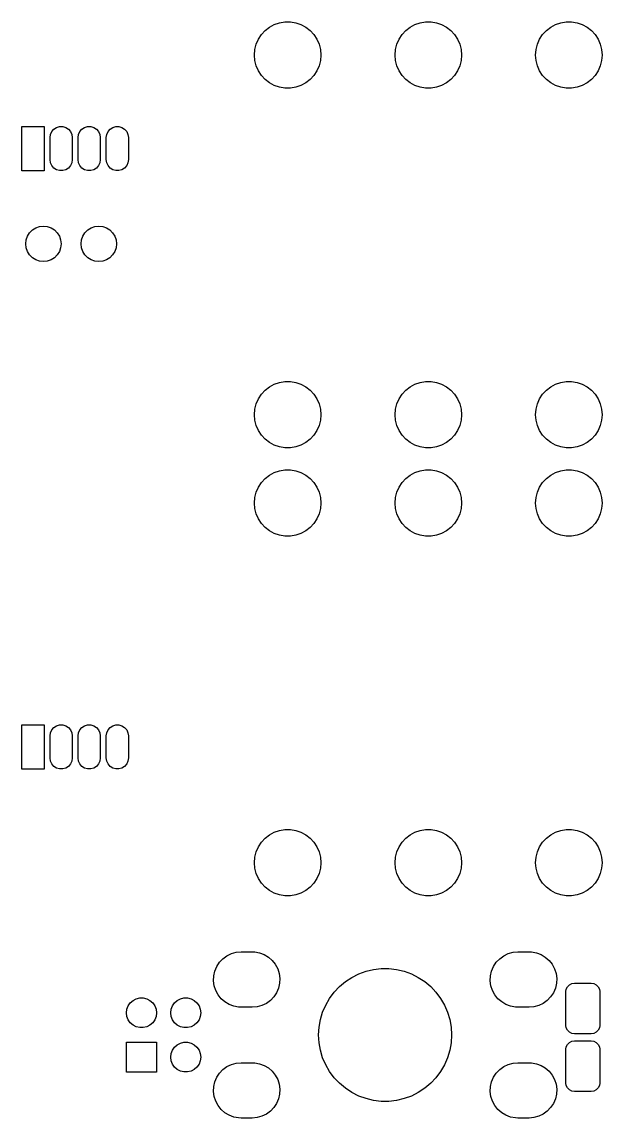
# Model space of a CAD drawing. Extents: x 0.8 to 7.47, y -4.84 to -0.82.
# Drawn here: x 6.441 to 7.472, y -4.833 to -2.885 of the extents above; entities that cross this region are included whole.
import ezdxf

# ---------------------------------------------------------------- set-up
doc = ezdxf.new("R2010")
doc.units = 0
doc.header["$MEASUREMENT"] = 0
doc.layers.add('BLACK', color=7, linetype='CONTINUOUS')

msp = doc.modelspace()

# ---------------------------------------------------------------- linework, layer by layer
at = {"layer": 'BLACK', "linetype": 'CONTINUOUS'}
for p, q in [((6.86678, -2.90782), (6.87339, -2.90065)), ((6.87339, -2.90065), (6.88109, -2.89466)), ((6.88109, -2.89466), (6.88966, -2.89001)), ((6.88966, -2.89001), (6.89889, -2.88685)), ((6.89889, -2.88685), (6.90851, -2.88524)), ((6.90851, -2.88524), (6.91826, -2.88524)), ((6.91826, -2.88524), (6.92788, -2.88685)), ((6.92788, -2.88685), (6.93711, -2.89001)), ((6.93711, -2.89001), (6.94569, -2.89466)), ((6.94569, -2.89466), (6.95338, -2.90065)), ((6.95338, -2.90065), (6.95999, -2.90782)), ((7.11678, -2.90782), (7.12339, -2.90065)), ((7.12339, -2.90065), (7.13109, -2.89466)), ((7.13109, -2.89466), (7.13966, -2.89001)), ((7.13966, -2.89001), (7.14889, -2.88685)), ((7.14889, -2.88685), (7.15851, -2.88524)), ((7.15851, -2.88524), (7.16826, -2.88524)), ((7.16826, -2.88524), (7.17788, -2.88685)), ((7.17788, -2.88685), (7.18711, -2.89001)), ((7.18711, -2.89001), (7.19569, -2.89466)), ((7.19569, -2.89466), (7.20338, -2.90065)), ((7.20338, -2.90065), (7.20999, -2.90782)), ((7.36678, -2.90782), (7.37339, -2.90065)), ((7.37339, -2.90065), (7.38109, -2.89466)), ((7.38109, -2.89466), (7.38966, -2.89001)), ((7.38966, -2.89001), (7.39889, -2.88685)), ((7.39889, -2.88685), (7.40851, -2.88524)), ((7.40851, -2.88524), (7.41826, -2.88524)), ((7.41826, -2.88524), (7.42788, -2.88685)), ((7.42788, -2.88685), (7.43711, -2.89001)), ((7.43711, -2.89001), (7.44569, -2.89466)), ((7.44569, -2.89466), (7.45338, -2.90065)), ((7.45338, -2.90065), (7.45999, -2.90782)), ((6.85753, -2.92492), (6.86145, -2.91599)), ((6.86145, -2.91599), (6.86678, -2.90782)), ((6.95999, -2.90782), (6.96532, -2.91599)), ((6.96532, -2.91599), (6.96924, -2.92492)), ((7.10753, -2.92492), (7.11145, -2.91599)), ((7.11145, -2.91599), (7.11678, -2.90782)), ((7.20999, -2.90782), (7.21532, -2.91599)), ((7.21532, -2.91599), (7.21924, -2.92492)), ((7.35753, -2.92492), (7.36145, -2.91599)), ((7.36145, -2.91599), (7.36678, -2.90782)), ((7.45999, -2.90782), (7.46532, -2.91599)), ((7.46532, -2.91599), (7.46924, -2.92492)), ((6.85433, -2.94409), (6.85514, -2.93437)), ((6.85514, -2.93437), (6.85753, -2.92492)), ((6.96924, -2.92492), (6.97164, -2.93437)), ((6.97164, -2.93437), (6.97244, -2.94409)), ((7.10433, -2.94409), (7.10514, -2.93437)), ((7.10514, -2.93437), (7.10753, -2.92492)), ((7.21924, -2.92492), (7.22164, -2.93437)), ((7.22164, -2.93437), (7.22244, -2.94409)), ((7.35433, -2.94409), (7.35514, -2.93437)), ((7.35514, -2.93437), (7.35753, -2.92492)), ((7.46924, -2.92492), (7.47164, -2.93437)), ((7.47164, -2.93437), (7.47244, -2.94409)), ((6.85514, -2.95381), (6.85433, -2.94409)), ((6.85753, -2.96327), (6.85514, -2.95381)), ((6.97164, -2.95381), (6.96924, -2.96327)), ((6.97244, -2.94409), (6.97164, -2.95381)), ((7.10514, -2.95381), (7.10433, -2.94409)), ((7.10753, -2.96327), (7.10514, -2.95381)), ((7.22164, -2.95381), (7.21924, -2.96327)), ((7.22244, -2.94409), (7.22164, -2.95381)), ((7.35514, -2.95381), (7.35433, -2.94409)), ((7.35753, -2.96327), (7.35514, -2.95381)), ((7.47164, -2.95381), (7.46924, -2.96327)), ((7.47244, -2.94409), (7.47164, -2.95381)), ((6.86145, -2.9722), (6.85753, -2.96327)), ((6.86678, -2.98037), (6.86145, -2.9722)), ((6.96532, -2.9722), (6.95999, -2.98037)), ((6.96924, -2.96327), (6.96532, -2.9722)), ((7.11145, -2.9722), (7.10753, -2.96327)), ((7.11678, -2.98037), (7.11145, -2.9722)), ((7.21532, -2.9722), (7.20999, -2.98037)), ((7.21924, -2.96327), (7.21532, -2.9722)), ((7.36145, -2.9722), (7.35753, -2.96327)), ((7.36678, -2.98037), (7.36145, -2.9722)), ((7.46532, -2.9722), (7.45999, -2.98037)), ((7.46924, -2.96327), (7.46532, -2.9722)), ((6.87339, -2.98754), (6.86678, -2.98037)), ((6.88109, -2.99353), (6.87339, -2.98754)), ((6.88966, -2.99818), (6.88109, -2.99353)), ((6.89889, -3.00134), (6.88966, -2.99818)), ((6.93711, -2.99818), (6.92788, -3.00134)), ((6.94569, -2.99353), (6.93711, -2.99818)), ((6.95338, -2.98754), (6.94569, -2.99353)), ((6.95999, -2.98037), (6.95338, -2.98754)), ((7.12339, -2.98754), (7.11678, -2.98037)), ((7.13109, -2.99353), (7.12339, -2.98754)), ((7.13966, -2.99818), (7.13109, -2.99353)), ((7.14889, -3.00134), (7.13966, -2.99818)), ((7.18711, -2.99818), (7.17788, -3.00134)), ((7.19569, -2.99353), (7.18711, -2.99818)), ((7.20338, -2.98754), (7.19569, -2.99353)), ((7.20999, -2.98037), (7.20338, -2.98754)), ((7.37339, -2.98754), (7.36678, -2.98037)), ((7.38109, -2.99353), (7.37339, -2.98754)), ((7.38966, -2.99818), (7.38109, -2.99353)), ((7.39889, -3.00134), (7.38966, -2.99818)), ((7.43711, -2.99818), (7.42788, -3.00134)), ((7.44569, -2.99353), (7.43711, -2.99818)), ((7.45338, -2.98754), (7.44569, -2.99353)), ((7.45999, -2.98037), (7.45338, -2.98754)), ((6.90851, -3.00295), (6.89889, -3.00134)), ((6.91826, -3.00295), (6.90851, -3.00295)), ((6.92788, -3.00134), (6.91826, -3.00295)), ((7.15851, -3.00295), (7.14889, -3.00134)), ((7.16826, -3.00295), (7.15851, -3.00295)), ((7.17788, -3.00134), (7.16826, -3.00295)), ((7.40851, -3.00295), (7.39889, -3.00134)), ((7.41826, -3.00295), (7.40851, -3.00295)), ((7.42788, -3.00134), (7.41826, -3.00295)), ((6.44094, -3.14961), (6.44094, -3.07087)), ((6.44094, -3.07087), (6.48031, -3.07087)), ((6.48031, -3.07087), (6.48031, -3.14961)), ((6.49407, -3.07991), (6.49774, -3.07567)), ((6.49774, -3.07567), (6.50245, -3.07265)), ((6.50245, -3.07265), (6.50783, -3.07107)), ((6.50783, -3.07107), (6.51343, -3.07107)), ((6.51343, -3.07107), (6.51881, -3.07265)), ((6.51881, -3.07265), (6.52352, -3.07567)), ((6.52352, -3.07567), (6.52719, -3.07991)), ((6.54407, -3.07991), (6.54774, -3.07567)), ((6.54774, -3.07567), (6.55245, -3.07265)), ((6.55245, -3.07265), (6.55783, -3.07107)), ((6.55783, -3.07107), (6.56343, -3.07107)), ((6.56343, -3.07107), (6.56881, -3.07265)), ((6.56881, -3.07265), (6.57352, -3.07567)), ((6.57352, -3.07567), (6.57719, -3.07991)), ((6.59407, -3.07991), (6.59774, -3.07567)), ((6.59774, -3.07567), (6.60245, -3.07265)), ((6.60245, -3.07265), (6.60783, -3.07107)), ((6.60783, -3.07107), (6.61343, -3.07107)), ((6.61343, -3.07107), (6.61881, -3.07265)), ((6.61881, -3.07265), (6.62352, -3.07567)), ((6.62352, -3.07567), (6.62719, -3.07991)), ((6.49094, -3.09055), (6.49174, -3.08501)), ((6.49094, -3.12992), (6.49094, -3.09055)), ((6.49174, -3.08501), (6.49407, -3.07991)), ((6.52719, -3.07991), (6.52952, -3.08501)), ((6.52952, -3.08501), (6.53031, -3.09055)), ((6.53031, -3.09055), (6.53031, -3.12992)), ((6.54094, -3.09055), (6.54174, -3.08501)), ((6.54094, -3.12992), (6.54094, -3.09055)), ((6.54174, -3.08501), (6.54407, -3.07991)), ((6.57719, -3.07991), (6.57952, -3.08501)), ((6.57952, -3.08501), (6.58031, -3.09055)), ((6.58031, -3.09055), (6.58031, -3.12992)), ((6.59094, -3.09055), (6.59174, -3.08501)), ((6.59094, -3.12992), (6.59094, -3.09055)), ((6.59174, -3.08501), (6.59407, -3.07991)), ((6.62719, -3.07991), (6.62952, -3.08501)), ((6.62952, -3.08501), (6.63031, -3.09055)), ((6.63031, -3.09055), (6.63031, -3.12992)), ((6.49174, -3.13547), (6.49094, -3.12992)), ((6.53031, -3.12992), (6.52952, -3.13547)), ((6.54174, -3.13547), (6.54094, -3.12992)), ((6.58031, -3.12992), (6.57952, -3.13547)), ((6.59174, -3.13547), (6.59094, -3.12992)), ((6.63031, -3.12992), (6.62952, -3.13547)), ((6.48031, -3.14961), (6.44094, -3.14961)), ((6.49407, -3.14056), (6.49174, -3.13547)), ((6.49774, -3.1448), (6.49407, -3.14056)), ((6.50245, -3.14783), (6.49774, -3.1448)), ((6.50783, -3.14941), (6.50245, -3.14783)), ((6.51343, -3.14941), (6.50783, -3.14941)), ((6.51881, -3.14783), (6.51343, -3.14941)), ((6.52352, -3.1448), (6.51881, -3.14783)), ((6.52719, -3.14056), (6.52352, -3.1448)), ((6.52952, -3.13547), (6.52719, -3.14056)), ((6.54407, -3.14056), (6.54174, -3.13547)), ((6.54774, -3.1448), (6.54407, -3.14056)), ((6.55245, -3.14783), (6.54774, -3.1448)), ((6.55783, -3.14941), (6.55245, -3.14783)), ((6.56343, -3.14941), (6.55783, -3.14941)), ((6.56881, -3.14783), (6.56343, -3.14941)), ((6.57352, -3.1448), (6.56881, -3.14783)), ((6.57719, -3.14056), (6.57352, -3.1448)), ((6.57952, -3.13547), (6.57719, -3.14056)), ((6.59407, -3.14056), (6.59174, -3.13547)), ((6.59774, -3.1448), (6.59407, -3.14056)), ((6.60245, -3.14783), (6.59774, -3.1448)), ((6.60783, -3.14941), (6.60245, -3.14783)), ((6.61343, -3.14941), (6.60783, -3.14941)), ((6.61881, -3.14783), (6.61343, -3.14941)), ((6.62352, -3.1448), (6.61881, -3.14783)), ((6.62719, -3.14056), (6.62352, -3.1448)), ((6.62952, -3.13547), (6.62719, -3.14056)), ((6.4595, -3.2549), (6.46547, -3.25115)), ((6.46547, -3.25115), (6.47213, -3.24882)), ((6.47213, -3.24882), (6.47913, -3.24803)), ((6.47913, -3.24803), (6.48614, -3.24882)), ((6.48614, -3.24882), (6.4928, -3.25115)), ((6.4928, -3.25115), (6.49877, -3.2549)), ((6.55792, -3.2549), (6.56389, -3.25115)), ((6.56389, -3.25115), (6.57055, -3.24882)), ((6.57055, -3.24882), (6.57756, -3.24803)), ((6.57756, -3.24803), (6.58457, -3.24882)), ((6.58457, -3.24882), (6.59122, -3.25115)), ((6.59122, -3.25115), (6.5972, -3.2549)), ((6.44843, -3.27252), (6.45076, -3.26586)), ((6.45076, -3.26586), (6.45451, -3.25989)), ((6.45451, -3.25989), (6.4595, -3.2549)), ((6.49877, -3.2549), (6.50376, -3.25989)), ((6.50376, -3.25989), (6.50751, -3.26586)), ((6.50751, -3.26586), (6.50984, -3.27252)), ((6.54685, -3.27252), (6.54918, -3.26586)), ((6.54918, -3.26586), (6.55293, -3.25989)), ((6.55293, -3.25989), (6.55792, -3.2549)), ((6.5972, -3.2549), (6.60218, -3.25989)), ((6.60218, -3.25989), (6.60594, -3.26586)), ((6.60594, -3.26586), (6.60827, -3.27252)), ((6.44764, -3.27953), (6.44843, -3.27252)), ((6.44843, -3.28654), (6.44764, -3.27953)), ((6.45076, -3.29319), (6.44843, -3.28654)), ((6.50984, -3.28654), (6.50751, -3.29319)), ((6.50984, -3.27252), (6.51063, -3.27953)), ((6.51063, -3.27953), (6.50984, -3.28654)), ((6.54606, -3.27953), (6.54685, -3.27252)), ((6.54685, -3.28654), (6.54606, -3.27953)), ((6.54918, -3.29319), (6.54685, -3.28654)), ((6.60827, -3.28654), (6.60594, -3.29319)), ((6.60827, -3.27252), (6.60906, -3.27953)), ((6.60906, -3.27953), (6.60827, -3.28654)), ((6.45451, -3.29917), (6.45076, -3.29319)), ((6.4595, -3.30415), (6.45451, -3.29917)), ((6.46547, -3.3079), (6.4595, -3.30415)), ((6.47213, -3.31023), (6.46547, -3.3079)), ((6.47913, -3.31102), (6.47213, -3.31023)), ((6.48614, -3.31023), (6.47913, -3.31102)), ((6.4928, -3.3079), (6.48614, -3.31023)), ((6.49877, -3.30415), (6.4928, -3.3079)), ((6.50376, -3.29917), (6.49877, -3.30415)), ((6.50751, -3.29319), (6.50376, -3.29917)), ((6.55293, -3.29917), (6.54918, -3.29319)), ((6.55792, -3.30415), (6.55293, -3.29917)), ((6.56389, -3.3079), (6.55792, -3.30415)), ((6.57055, -3.31023), (6.56389, -3.3079)), ((6.57756, -3.31102), (6.57055, -3.31023)), ((6.58457, -3.31023), (6.57756, -3.31102)), ((6.59122, -3.3079), (6.58457, -3.31023)), ((6.5972, -3.30415), (6.59122, -3.3079)), ((6.60218, -3.29917), (6.5972, -3.30415)), ((6.60594, -3.29319), (6.60218, -3.29917)), ((6.89889, -3.52582), (6.90851, -3.52422)), ((6.90851, -3.52422), (6.91826, -3.52422)), ((6.91826, -3.52422), (6.92788, -3.52582)), ((7.14889, -3.52582), (7.15851, -3.52422)), ((7.15851, -3.52422), (7.16826, -3.52422)), ((7.16826, -3.52422), (7.17788, -3.52582)), ((7.39889, -3.52582), (7.40851, -3.52422)), ((7.40851, -3.52422), (7.41826, -3.52422)), ((7.41826, -3.52422), (7.42788, -3.52582)), ((6.86678, -3.5468), (6.87339, -3.53962)), ((6.87339, -3.53962), (6.88109, -3.53363)), ((6.88109, -3.53363), (6.88966, -3.52899)), ((6.88966, -3.52899), (6.89889, -3.52582)), ((6.92788, -3.52582), (6.93711, -3.52899)), ((6.93711, -3.52899), (6.94569, -3.53363)), ((6.94569, -3.53363), (6.95338, -3.53962)), ((6.95338, -3.53962), (6.95999, -3.5468)), ((7.11678, -3.5468), (7.12339, -3.53962)), ((7.12339, -3.53962), (7.13109, -3.53363)), ((7.13109, -3.53363), (7.13966, -3.52899)), ((7.13966, -3.52899), (7.14889, -3.52582)), ((7.17788, -3.52582), (7.18711, -3.52899)), ((7.18711, -3.52899), (7.19569, -3.53363)), ((7.19569, -3.53363), (7.20338, -3.53962)), ((7.20338, -3.53962), (7.20999, -3.5468)), ((7.36678, -3.5468), (7.37339, -3.53962)), ((7.37339, -3.53962), (7.38109, -3.53363)), ((7.38109, -3.53363), (7.38966, -3.52899)), ((7.38966, -3.52899), (7.39889, -3.52582)), ((7.42788, -3.52582), (7.43711, -3.52899)), ((7.43711, -3.52899), (7.44569, -3.53363)), ((7.44569, -3.53363), (7.45338, -3.53962)), ((7.45338, -3.53962), (7.45999, -3.5468)), ((6.85753, -3.5639), (6.86145, -3.55496)), ((6.86145, -3.55496), (6.86678, -3.5468)), ((6.95999, -3.5468), (6.96532, -3.55496)), ((6.96532, -3.55496), (6.96924, -3.5639)), ((7.10753, -3.5639), (7.11145, -3.55496)), ((7.11145, -3.55496), (7.11678, -3.5468)), ((7.20999, -3.5468), (7.21532, -3.55496)), ((7.21532, -3.55496), (7.21924, -3.5639)), ((7.35753, -3.5639), (7.36145, -3.55496)), ((7.36145, -3.55496), (7.36678, -3.5468)), ((7.45999, -3.5468), (7.46532, -3.55496)), ((7.46532, -3.55496), (7.46924, -3.5639)), ((6.85433, -3.58307), (6.85514, -3.57335)), ((6.85514, -3.59279), (6.85433, -3.58307)), ((6.85514, -3.57335), (6.85753, -3.5639)), ((6.96924, -3.5639), (6.97164, -3.57335)), ((6.97164, -3.57335), (6.97244, -3.58307)), ((6.97244, -3.58307), (6.97164, -3.59279)), ((7.10433, -3.58307), (7.10514, -3.57335)), ((7.10514, -3.59279), (7.10433, -3.58307)), ((7.10514, -3.57335), (7.10753, -3.5639)), ((7.21924, -3.5639), (7.22164, -3.57335)), ((7.22164, -3.57335), (7.22244, -3.58307)), ((7.22244, -3.58307), (7.22164, -3.59279)), ((7.35433, -3.58307), (7.35514, -3.57335)), ((7.35514, -3.59279), (7.35433, -3.58307)), ((7.35514, -3.57335), (7.35753, -3.5639)), ((7.46924, -3.5639), (7.47164, -3.57335)), ((7.47164, -3.57335), (7.47244, -3.58307)), ((7.47244, -3.58307), (7.47164, -3.59279)), ((6.85753, -3.60225), (6.85514, -3.59279)), ((6.86145, -3.61118), (6.85753, -3.60225)), ((6.96924, -3.60225), (6.96532, -3.61118)), ((6.97164, -3.59279), (6.96924, -3.60225)), ((7.10753, -3.60225), (7.10514, -3.59279)), ((7.11145, -3.61118), (7.10753, -3.60225)), ((7.21924, -3.60225), (7.21532, -3.61118)), ((7.22164, -3.59279), (7.21924, -3.60225)), ((7.35753, -3.60225), (7.35514, -3.59279)), ((7.36145, -3.61118), (7.35753, -3.60225)), ((7.46924, -3.60225), (7.46532, -3.61118)), ((7.47164, -3.59279), (7.46924, -3.60225)), ((6.86678, -3.61934), (6.86145, -3.61118)), ((6.87339, -3.62652), (6.86678, -3.61934)), ((6.95999, -3.61934), (6.95338, -3.62652)), ((6.96532, -3.61118), (6.95999, -3.61934)), ((7.11678, -3.61934), (7.11145, -3.61118)), ((7.12339, -3.62652), (7.11678, -3.61934)), ((7.20999, -3.61934), (7.20338, -3.62652)), ((7.21532, -3.61118), (7.20999, -3.61934)), ((7.36678, -3.61934), (7.36145, -3.61118)), ((7.37339, -3.62652), (7.36678, -3.61934)), ((7.45999, -3.61934), (7.45338, -3.62652)), ((7.46532, -3.61118), (7.45999, -3.61934)), ((6.88109, -3.63251), (6.87339, -3.62652)), ((6.88966, -3.63715), (6.88109, -3.63251)), ((6.89889, -3.64032), (6.88966, -3.63715)), ((6.90851, -3.64192), (6.89889, -3.64032)), ((6.92788, -3.64032), (6.91826, -3.64192)), ((6.93711, -3.63715), (6.92788, -3.64032)), ((6.94569, -3.63251), (6.93711, -3.63715)), ((6.95338, -3.62652), (6.94569, -3.63251)), ((7.13109, -3.63251), (7.12339, -3.62652)), ((7.13966, -3.63715), (7.13109, -3.63251)), ((7.14889, -3.64032), (7.13966, -3.63715)), ((7.15851, -3.64192), (7.14889, -3.64032)), ((7.17788, -3.64032), (7.16826, -3.64192)), ((7.18711, -3.63715), (7.17788, -3.64032)), ((7.19569, -3.63251), (7.18711, -3.63715)), ((7.20338, -3.62652), (7.19569, -3.63251)), ((7.38109, -3.63251), (7.37339, -3.62652)), ((7.38966, -3.63715), (7.38109, -3.63251)), ((7.39889, -3.64032), (7.38966, -3.63715)), ((7.40851, -3.64192), (7.39889, -3.64032)), ((7.42788, -3.64032), (7.41826, -3.64192)), ((7.43711, -3.63715), (7.42788, -3.64032)), ((7.44569, -3.63251), (7.43711, -3.63715)), ((7.45338, -3.62652), (7.44569, -3.63251)), ((6.91826, -3.64192), (6.90851, -3.64192)), ((7.16826, -3.64192), (7.15851, -3.64192)), ((7.41826, -3.64192), (7.40851, -3.64192)), ((6.86678, -3.70369), (6.87339, -3.69651)), ((6.87339, -3.69651), (6.88109, -3.69052)), ((6.88109, -3.69052), (6.88966, -3.68588)), ((6.88966, -3.68588), (6.89889, -3.68271)), ((6.89889, -3.68271), (6.90851, -3.68111)), ((6.90851, -3.68111), (6.91826, -3.68111)), ((6.91826, -3.68111), (6.92788, -3.68271)), ((6.92788, -3.68271), (6.93711, -3.68588)), ((6.93711, -3.68588), (6.94569, -3.69052)), ((6.94569, -3.69052), (6.95338, -3.69651)), ((6.95338, -3.69651), (6.95999, -3.70369)), ((7.11678, -3.70369), (7.12339, -3.69651)), ((7.12339, -3.69651), (7.13109, -3.69052)), ((7.13109, -3.69052), (7.13966, -3.68588)), ((7.13966, -3.68588), (7.14889, -3.68271)), ((7.14889, -3.68271), (7.15851, -3.68111)), ((7.15851, -3.68111), (7.16826, -3.68111)), ((7.16826, -3.68111), (7.17788, -3.68271)), ((7.17788, -3.68271), (7.18711, -3.68588)), ((7.18711, -3.68588), (7.19569, -3.69052)), ((7.19569, -3.69052), (7.20338, -3.69651)), ((7.20338, -3.69651), (7.20999, -3.70369)), ((7.36678, -3.70369), (7.37339, -3.69651)), ((7.37339, -3.69651), (7.38109, -3.69052)), ((7.38109, -3.69052), (7.38966, -3.68588)), ((7.38966, -3.68588), (7.39889, -3.68271)), ((7.39889, -3.68271), (7.40851, -3.68111)), ((7.40851, -3.68111), (7.41826, -3.68111)), ((7.41826, -3.68111), (7.42788, -3.68271)), ((7.42788, -3.68271), (7.43711, -3.68588)), ((7.43711, -3.68588), (7.44569, -3.69052)), ((7.44569, -3.69052), (7.45338, -3.69651)), ((7.45338, -3.69651), (7.45999, -3.70369)), ((6.85753, -3.72079), (6.86145, -3.71185)), ((6.86145, -3.71185), (6.86678, -3.70369)), ((6.95999, -3.70369), (6.96532, -3.71185)), ((6.96532, -3.71185), (6.96924, -3.72079)), ((7.10753, -3.72079), (7.11145, -3.71185)), ((7.11145, -3.71185), (7.11678, -3.70369)), ((7.20999, -3.70369), (7.21532, -3.71185)), ((7.21532, -3.71185), (7.21924, -3.72079)), ((7.35753, -3.72079), (7.36145, -3.71185)), ((7.36145, -3.71185), (7.36678, -3.70369)), ((7.45999, -3.70369), (7.46532, -3.71185)), ((7.46532, -3.71185), (7.46924, -3.72079)), ((6.85433, -3.73996), (6.85514, -3.73024)), ((6.85514, -3.73024), (6.85753, -3.72079)), ((6.96924, -3.72079), (6.97164, -3.73024)), ((6.97164, -3.73024), (6.97244, -3.73996)), ((7.10433, -3.73996), (7.10514, -3.73024)), ((7.10514, -3.73024), (7.10753, -3.72079)), ((7.21924, -3.72079), (7.22164, -3.73024)), ((7.22164, -3.73024), (7.22244, -3.73996)), ((7.35433, -3.73996), (7.35514, -3.73024)), ((7.35514, -3.73024), (7.35753, -3.72079)), ((7.46924, -3.72079), (7.47164, -3.73024)), ((7.47164, -3.73024), (7.47244, -3.73996)), ((6.85514, -3.74968), (6.85433, -3.73996)), ((6.85753, -3.75914), (6.85514, -3.74968)), ((6.97164, -3.74968), (6.96924, -3.75914)), ((6.97244, -3.73996), (6.97164, -3.74968)), ((7.10514, -3.74968), (7.10433, -3.73996)), ((7.10753, -3.75914), (7.10514, -3.74968)), ((7.22164, -3.74968), (7.21924, -3.75914)), ((7.22244, -3.73996), (7.22164, -3.74968)), ((7.35514, -3.74968), (7.35433, -3.73996)), ((7.35753, -3.75914), (7.35514, -3.74968)), ((7.47164, -3.74968), (7.46924, -3.75914)), ((7.47244, -3.73996), (7.47164, -3.74968)), ((6.86145, -3.76807), (6.85753, -3.75914)), ((6.86678, -3.77623), (6.86145, -3.76807)), ((6.87339, -3.78341), (6.86678, -3.77623)), ((6.95999, -3.77623), (6.95338, -3.78341)), ((6.96532, -3.76807), (6.95999, -3.77623)), ((6.96924, -3.75914), (6.96532, -3.76807)), ((7.11145, -3.76807), (7.10753, -3.75914)), ((7.11678, -3.77623), (7.11145, -3.76807)), ((7.12339, -3.78341), (7.11678, -3.77623)), ((7.20999, -3.77623), (7.20338, -3.78341)), ((7.21532, -3.76807), (7.20999, -3.77623)), ((7.21924, -3.75914), (7.21532, -3.76807)), ((7.36145, -3.76807), (7.35753, -3.75914)), ((7.36678, -3.77623), (7.36145, -3.76807)), ((7.37339, -3.78341), (7.36678, -3.77623)), ((7.45999, -3.77623), (7.45338, -3.78341)), ((7.46532, -3.76807), (7.45999, -3.77623)), ((7.46924, -3.75914), (7.46532, -3.76807)), ((6.88109, -3.7894), (6.87339, -3.78341)), ((6.88966, -3.79404), (6.88109, -3.7894)), ((6.89889, -3.79721), (6.88966, -3.79404)), ((6.90851, -3.79881), (6.89889, -3.79721)), ((6.92788, -3.79721), (6.91826, -3.79881)), ((6.93711, -3.79404), (6.92788, -3.79721)), ((6.94569, -3.7894), (6.93711, -3.79404)), ((6.95338, -3.78341), (6.94569, -3.7894)), ((7.13109, -3.7894), (7.12339, -3.78341)), ((7.13966, -3.79404), (7.13109, -3.7894)), ((7.14889, -3.79721), (7.13966, -3.79404)), ((7.15851, -3.79881), (7.14889, -3.79721)), ((7.17788, -3.79721), (7.16826, -3.79881)), ((7.18711, -3.79404), (7.17788, -3.79721)), ((7.19569, -3.7894), (7.18711, -3.79404)), ((7.20338, -3.78341), (7.19569, -3.7894)), ((7.38109, -3.7894), (7.37339, -3.78341)), ((7.38966, -3.79404), (7.38109, -3.7894)), ((7.39889, -3.79721), (7.38966, -3.79404)), ((7.40851, -3.79881), (7.39889, -3.79721)), ((7.42788, -3.79721), (7.41826, -3.79881)), ((7.43711, -3.79404), (7.42788, -3.79721)), ((7.44569, -3.7894), (7.43711, -3.79404)), ((7.45338, -3.78341), (7.44569, -3.7894)), ((6.91826, -3.79881), (6.90851, -3.79881)), ((7.16826, -3.79881), (7.15851, -3.79881)), ((7.41826, -3.79881), (7.40851, -3.79881)), ((6.44094, -4.2126), (6.44094, -4.13386)), ((6.44094, -4.13386), (6.48031, -4.13386)), ((6.48031, -4.13386), (6.48031, -4.2126)), ((6.49094, -4.15354), (6.49174, -4.148)), ((6.49174, -4.148), (6.49407, -4.1429)), ((6.49407, -4.1429), (6.49774, -4.13867)), ((6.49774, -4.13867), (6.50245, -4.13564)), ((6.50245, -4.13564), (6.50783, -4.13406)), ((6.50783, -4.13406), (6.51343, -4.13406)), ((6.51343, -4.13406), (6.51881, -4.13564)), ((6.51881, -4.13564), (6.52352, -4.13867)), ((6.52352, -4.13867), (6.52719, -4.1429)), ((6.52719, -4.1429), (6.52952, -4.148)), ((6.52952, -4.148), (6.53031, -4.15354)), ((6.54094, -4.15354), (6.54174, -4.148)), ((6.54174, -4.148), (6.54407, -4.1429)), ((6.54407, -4.1429), (6.54774, -4.13867)), ((6.54774, -4.13867), (6.55245, -4.13564)), ((6.55245, -4.13564), (6.55783, -4.13406)), ((6.55783, -4.13406), (6.56343, -4.13406)), ((6.56343, -4.13406), (6.56881, -4.13564)), ((6.56881, -4.13564), (6.57352, -4.13867)), ((6.57352, -4.13867), (6.57719, -4.1429)), ((6.57719, -4.1429), (6.57952, -4.148)), ((6.57952, -4.148), (6.58031, -4.15354)), ((6.59094, -4.15354), (6.59174, -4.148)), ((6.59174, -4.148), (6.59407, -4.1429)), ((6.59407, -4.1429), (6.59774, -4.13867)), ((6.59774, -4.13867), (6.60245, -4.13564)), ((6.60245, -4.13564), (6.60783, -4.13406)), ((6.60783, -4.13406), (6.61343, -4.13406)), ((6.61343, -4.13406), (6.61881, -4.13564)), ((6.61881, -4.13564), (6.62352, -4.13867)), ((6.62352, -4.13867), (6.62719, -4.1429)), ((6.62719, -4.1429), (6.62952, -4.148)), ((6.62952, -4.148), (6.63031, -4.15354)), ((6.49094, -4.19291), (6.49094, -4.15354)), ((6.53031, -4.15354), (6.53031, -4.19291)), ((6.54094, -4.19291), (6.54094, -4.15354)), ((6.58031, -4.15354), (6.58031, -4.19291)), ((6.59094, -4.19291), (6.59094, -4.15354)), ((6.63031, -4.15354), (6.63031, -4.19291)), ((6.49174, -4.19846), (6.49094, -4.19291)), ((6.49407, -4.20356), (6.49174, -4.19846)), ((6.49774, -4.20779), (6.49407, -4.20356)), ((6.52719, -4.20356), (6.52352, -4.20779)), ((6.52952, -4.19846), (6.52719, -4.20356)), ((6.53031, -4.19291), (6.52952, -4.19846)), ((6.54174, -4.19846), (6.54094, -4.19291)), ((6.54407, -4.20356), (6.54174, -4.19846)), ((6.54774, -4.20779), (6.54407, -4.20356)), ((6.57719, -4.20356), (6.57352, -4.20779)), ((6.57952, -4.19846), (6.57719, -4.20356)), ((6.58031, -4.19291), (6.57952, -4.19846)), ((6.59174, -4.19846), (6.59094, -4.19291)), ((6.59407, -4.20356), (6.59174, -4.19846)), ((6.59774, -4.20779), (6.59407, -4.20356)), ((6.62719, -4.20356), (6.62352, -4.20779)), ((6.62952, -4.19846), (6.62719, -4.20356)), ((6.63031, -4.19291), (6.62952, -4.19846)), ((6.48031, -4.2126), (6.44094, -4.2126)), ((6.50245, -4.21082), (6.49774, -4.20779)), ((6.50783, -4.2124), (6.50245, -4.21082)), ((6.51343, -4.2124), (6.50783, -4.2124)), ((6.51881, -4.21082), (6.51343, -4.2124)), ((6.52352, -4.20779), (6.51881, -4.21082)), ((6.55245, -4.21082), (6.54774, -4.20779)), ((6.55783, -4.2124), (6.55245, -4.21082)), ((6.56343, -4.2124), (6.55783, -4.2124)), ((6.56881, -4.21082), (6.56343, -4.2124)), ((6.57352, -4.20779), (6.56881, -4.21082)), ((6.60245, -4.21082), (6.59774, -4.20779)), ((6.60783, -4.2124), (6.60245, -4.21082)), ((6.61343, -4.2124), (6.60783, -4.2124)), ((6.61881, -4.21082), (6.61343, -4.2124)), ((6.62352, -4.20779), (6.61881, -4.21082)), ((6.88966, -4.32486), (6.89889, -4.32169)), ((6.89889, -4.32169), (6.90851, -4.32008)), ((6.90851, -4.32008), (6.91826, -4.32008)), ((6.91826, -4.32008), (6.92788, -4.32169)), ((6.92788, -4.32169), (6.93711, -4.32486)), ((7.13966, -4.32486), (7.14889, -4.32169)), ((7.14889, -4.32169), (7.15851, -4.32008)), ((7.15851, -4.32008), (7.16826, -4.32008)), ((7.16826, -4.32008), (7.17788, -4.32169)), ((7.17788, -4.32169), (7.18711, -4.32486)), ((7.38966, -4.32486), (7.39889, -4.32169)), ((7.39889, -4.32169), (7.40851, -4.32008)), ((7.40851, -4.32008), (7.41826, -4.32008)), ((7.41826, -4.32008), (7.42788, -4.32169)), ((7.42788, -4.32169), (7.43711, -4.32486)), ((6.86145, -4.35083), (6.86678, -4.34266)), ((6.86678, -4.34266), (6.87339, -4.33549)), ((6.87339, -4.33549), (6.88109, -4.3295)), ((6.88109, -4.3295), (6.88966, -4.32486)), ((6.93711, -4.32486), (6.94569, -4.3295)), ((6.94569, -4.3295), (6.95338, -4.33549)), ((6.95338, -4.33549), (6.95999, -4.34266)), ((6.95999, -4.34266), (6.96532, -4.35083)), ((7.11145, -4.35083), (7.11678, -4.34266)), ((7.11678, -4.34266), (7.12339, -4.33549)), ((7.12339, -4.33549), (7.13109, -4.3295)), ((7.13109, -4.3295), (7.13966, -4.32486)), ((7.18711, -4.32486), (7.19569, -4.3295)), ((7.19569, -4.3295), (7.20338, -4.33549)), ((7.20338, -4.33549), (7.20999, -4.34266)), ((7.20999, -4.34266), (7.21532, -4.35083)), ((7.36145, -4.35083), (7.36678, -4.34266)), ((7.36678, -4.34266), (7.37339, -4.33549)), ((7.37339, -4.33549), (7.38109, -4.3295)), ((7.38109, -4.3295), (7.38966, -4.32486)), ((7.43711, -4.32486), (7.44569, -4.3295)), ((7.44569, -4.3295), (7.45338, -4.33549)), ((7.45338, -4.33549), (7.45999, -4.34266)), ((7.45999, -4.34266), (7.46532, -4.35083)), ((6.85514, -4.36922), (6.85753, -4.35976)), ((6.85753, -4.35976), (6.86145, -4.35083)), ((6.96532, -4.35083), (6.96924, -4.35976)), ((6.96924, -4.35976), (6.97164, -4.36922)), ((7.10514, -4.36922), (7.10753, -4.35976)), ((7.10753, -4.35976), (7.11145, -4.35083)), ((7.21532, -4.35083), (7.21924, -4.35976)), ((7.21924, -4.35976), (7.22164, -4.36922)), ((7.35514, -4.36922), (7.35753, -4.35976)), ((7.35753, -4.35976), (7.36145, -4.35083)), ((7.46532, -4.35083), (7.46924, -4.35976)), ((7.46924, -4.35976), (7.47164, -4.36922)), ((6.85433, -4.37894), (6.85514, -4.36922)), ((6.85514, -4.38866), (6.85433, -4.37894)), ((6.97164, -4.36922), (6.97244, -4.37894)), ((6.97244, -4.37894), (6.97164, -4.38866)), ((7.10433, -4.37894), (7.10514, -4.36922)), ((7.10514, -4.38866), (7.10433, -4.37894)), ((7.22164, -4.36922), (7.22244, -4.37894)), ((7.22244, -4.37894), (7.22164, -4.38866)), ((7.35433, -4.37894), (7.35514, -4.36922)), ((7.35514, -4.38866), (7.35433, -4.37894)), ((7.47164, -4.36922), (7.47244, -4.37894)), ((7.47244, -4.37894), (7.47164, -4.38866)), ((6.85753, -4.39811), (6.85514, -4.38866)), ((6.86145, -4.40704), (6.85753, -4.39811)), ((6.96924, -4.39811), (6.96532, -4.40704)), ((6.97164, -4.38866), (6.96924, -4.39811)), ((7.10753, -4.39811), (7.10514, -4.38866)), ((7.11145, -4.40704), (7.10753, -4.39811)), ((7.21924, -4.39811), (7.21532, -4.40704)), ((7.22164, -4.38866), (7.21924, -4.39811)), ((7.35753, -4.39811), (7.35514, -4.38866)), ((7.36145, -4.40704), (7.35753, -4.39811)), ((7.46924, -4.39811), (7.46532, -4.40704)), ((7.47164, -4.38866), (7.46924, -4.39811)), ((6.86678, -4.41521), (6.86145, -4.40704)), ((6.87339, -4.42239), (6.86678, -4.41521)), ((6.95999, -4.41521), (6.95338, -4.42239)), ((6.96532, -4.40704), (6.95999, -4.41521)), ((7.11678, -4.41521), (7.11145, -4.40704)), ((7.12339, -4.42239), (7.11678, -4.41521)), ((7.20999, -4.41521), (7.20338, -4.42239)), ((7.21532, -4.40704), (7.20999, -4.41521)), ((7.36678, -4.41521), (7.36145, -4.40704)), ((7.37339, -4.42239), (7.36678, -4.41521)), ((7.45999, -4.41521), (7.45338, -4.42239)), ((7.46532, -4.40704), (7.45999, -4.41521)), ((6.88109, -4.42838), (6.87339, -4.42239)), ((6.88966, -4.43302), (6.88109, -4.42838)), ((6.89889, -4.43619), (6.88966, -4.43302)), ((6.90851, -4.43779), (6.89889, -4.43619)), ((6.91826, -4.43779), (6.90851, -4.43779)), ((6.92788, -4.43619), (6.91826, -4.43779)), ((6.93711, -4.43302), (6.92788, -4.43619)), ((6.94569, -4.42838), (6.93711, -4.43302)), ((6.95338, -4.42239), (6.94569, -4.42838)), ((7.13109, -4.42838), (7.12339, -4.42239)), ((7.13966, -4.43302), (7.13109, -4.42838)), ((7.14889, -4.43619), (7.13966, -4.43302)), ((7.15851, -4.43779), (7.14889, -4.43619)), ((7.16826, -4.43779), (7.15851, -4.43779)), ((7.17788, -4.43619), (7.16826, -4.43779)), ((7.18711, -4.43302), (7.17788, -4.43619)), ((7.19569, -4.42838), (7.18711, -4.43302)), ((7.20338, -4.42239), (7.19569, -4.42838)), ((7.38109, -4.42838), (7.37339, -4.42239)), ((7.38966, -4.43302), (7.38109, -4.42838)), ((7.39889, -4.43619), (7.38966, -4.43302)), ((7.40851, -4.43779), (7.39889, -4.43619)), ((7.41826, -4.43779), (7.40851, -4.43779)), ((7.42788, -4.43619), (7.41826, -4.43779)), ((7.43711, -4.43302), (7.42788, -4.43619)), ((7.44569, -4.42838), (7.43711, -4.43302)), ((7.45338, -4.42239), (7.44569, -4.42838)), ((6.82192, -4.53819), (6.83071, -4.5374)), ((6.83071, -4.5374), (6.85039, -4.5374)), ((6.85039, -4.5374), (6.85481, -4.5376)), ((7.31405, -4.53819), (7.32283, -4.5374)), ((7.32283, -4.5374), (7.34252, -4.5374)), ((7.34252, -4.5374), (7.34693, -4.5376)), ((6.78737, -4.56329), (6.79223, -4.55593)), ((6.79223, -4.55593), (6.79833, -4.54955)), ((6.79833, -4.54955), (6.80547, -4.54437)), ((6.80547, -4.54437), (6.81342, -4.54054)), ((6.81342, -4.54054), (6.82192, -4.53819)), ((6.85481, -4.5376), (6.86349, -4.53918)), ((6.86349, -4.53918), (6.87175, -4.54228)), ((6.87175, -4.54228), (6.87932, -4.5468)), ((6.87932, -4.5468), (6.88596, -4.55261)), ((6.88596, -4.55261), (6.89147, -4.5595)), ((7.2795, -4.56329), (7.28436, -4.55593)), ((7.28436, -4.55593), (7.29046, -4.54955)), ((7.29046, -4.54955), (7.29759, -4.54437)), ((7.29759, -4.54437), (7.30554, -4.54054)), ((7.30554, -4.54054), (7.31405, -4.53819)), ((7.34693, -4.5376), (7.35561, -4.53918)), ((7.35561, -4.53918), (7.36387, -4.54228)), ((7.36387, -4.54228), (7.37145, -4.5468)), ((7.37145, -4.5468), (7.37809, -4.55261)), ((7.37809, -4.55261), (7.38359, -4.5595)), ((6.78194, -4.58001), (6.7839, -4.57141)), ((6.7839, -4.57141), (6.78737, -4.56329)), ((6.89147, -4.5595), (6.89565, -4.56727)), ((6.89565, -4.56727), (6.89837, -4.57566)), ((6.89837, -4.57566), (6.89956, -4.58441)), ((7.03983, -4.57659), (7.05274, -4.57189)), ((7.05274, -4.57189), (7.0661, -4.56872)), ((7.0661, -4.56872), (7.07975, -4.56713)), ((7.07975, -4.56713), (7.09348, -4.56713)), ((7.09348, -4.56713), (7.10712, -4.56872)), ((7.10712, -4.56872), (7.12049, -4.57189)), ((7.12049, -4.57189), (7.1334, -4.57659)), ((7.27407, -4.58001), (7.27603, -4.57141)), ((7.27603, -4.57141), (7.2795, -4.56329)), ((7.38359, -4.5595), (7.38777, -4.56727)), ((7.38777, -4.56727), (7.3905, -4.57566)), ((7.3905, -4.57566), (7.39168, -4.58441)), ((6.78155, -4.58882), (6.78194, -4.58001)), ((6.78273, -4.59756), (6.78155, -4.58882)), ((6.89916, -4.59322), (6.8972, -4.60182)), ((6.89956, -4.58441), (6.89916, -4.59322)), ((7.00556, -4.59913), (7.01608, -4.5903)), ((7.01608, -4.5903), (7.02756, -4.58275)), ((7.02756, -4.58275), (7.03983, -4.57659)), ((7.1334, -4.57659), (7.14567, -4.58275)), ((7.14567, -4.58275), (7.15714, -4.5903)), ((7.15714, -4.5903), (7.16767, -4.59913)), ((7.27367, -4.58882), (7.27407, -4.58001)), ((7.27486, -4.59756), (7.27367, -4.58882)), ((7.39129, -4.59322), (7.38932, -4.60182)), ((7.39168, -4.58441), (7.39129, -4.59322)), ((7.41098, -4.59932), (7.41447, -4.59582)), ((7.41447, -4.59582), (7.41891, -4.59366)), ((7.41891, -4.59366), (7.42319, -4.59303)), ((7.42319, -4.59303), (7.45319, -4.59303)), ((7.45319, -4.59303), (7.45747, -4.59366)), ((7.45747, -4.59366), (7.46191, -4.59582)), ((7.46191, -4.59582), (7.4654, -4.59932)), ((6.78546, -4.60596), (6.78273, -4.59756)), ((6.78964, -4.61373), (6.78546, -4.60596)), ((6.79514, -4.62062), (6.78964, -4.61373)), ((6.89373, -4.60993), (6.88887, -4.6173)), ((6.8972, -4.60182), (6.89373, -4.60993)), ((6.98793, -4.62014), (6.99614, -4.60912)), ((6.99614, -4.60912), (7.00556, -4.59913)), ((7.16767, -4.59913), (7.17709, -4.60912)), ((7.17709, -4.60912), (7.18529, -4.62014)), ((7.27758, -4.60596), (7.27486, -4.59756)), ((7.28176, -4.61373), (7.27758, -4.60596)), ((7.28726, -4.62062), (7.28176, -4.61373)), ((7.38586, -4.60993), (7.381, -4.6173)), ((7.38932, -4.60182), (7.38586, -4.60993)), ((7.40819, -4.60803), (7.40881, -4.60375)), ((7.40819, -4.66803), (7.40819, -4.60803)), ((7.40881, -4.60375), (7.41098, -4.59932)), ((7.4654, -4.59932), (7.46757, -4.60375)), ((7.46757, -4.60375), (7.46819, -4.60803)), ((7.46819, -4.60803), (7.46819, -4.66803)), ((6.62774, -4.63931), (6.63001, -4.63332)), ((6.63001, -4.63332), (6.63365, -4.62805)), ((6.63365, -4.62805), (6.63845, -4.6238)), ((6.63845, -4.6238), (6.64412, -4.62082)), ((6.64412, -4.62082), (6.65034, -4.61929)), ((6.65034, -4.61929), (6.65675, -4.61929)), ((6.65675, -4.61929), (6.66297, -4.62082)), ((6.66297, -4.62082), (6.66864, -4.6238)), ((6.66864, -4.6238), (6.67343, -4.62805)), ((6.67343, -4.62805), (6.67707, -4.63332)), ((6.67707, -4.63332), (6.67935, -4.63931)), ((6.70648, -4.63931), (6.70875, -4.63332)), ((6.70875, -4.63332), (6.71239, -4.62805)), ((6.71239, -4.62805), (6.71719, -4.6238)), ((6.71719, -4.6238), (6.72286, -4.62082)), ((6.72286, -4.62082), (6.72908, -4.61929)), ((6.72908, -4.61929), (6.73549, -4.61929)), ((6.73549, -4.61929), (6.74171, -4.62082)), ((6.74171, -4.62082), (6.74738, -4.6238)), ((6.74738, -4.6238), (6.75218, -4.62805)), ((6.75218, -4.62805), (6.75581, -4.63332)), ((6.75581, -4.63332), (6.75809, -4.63931)), ((6.80178, -4.62643), (6.79514, -4.62062)), ((6.80936, -4.63095), (6.80178, -4.62643)), ((6.81762, -4.63405), (6.80936, -4.63095)), ((6.8263, -4.63563), (6.81762, -4.63405)), ((6.86769, -4.63269), (6.85918, -4.63504)), ((6.87563, -4.62886), (6.86769, -4.63269)), ((6.88277, -4.62367), (6.87563, -4.62886)), ((6.88887, -4.6173), (6.88277, -4.62367)), ((6.97563, -4.64464), (6.98107, -4.63203)), ((6.98107, -4.63203), (6.98793, -4.62014)), ((7.18529, -4.62014), (7.19216, -4.63203)), ((7.19216, -4.63203), (7.1976, -4.64464)), ((7.29391, -4.62643), (7.28726, -4.62062)), ((7.30148, -4.63095), (7.29391, -4.62643)), ((7.30974, -4.63405), (7.30148, -4.63095)), ((7.31842, -4.63563), (7.30974, -4.63405)), ((7.35981, -4.63269), (7.35131, -4.63504)), ((7.36776, -4.62886), (7.35981, -4.63269)), ((7.3749, -4.62367), (7.36776, -4.62886)), ((7.381, -4.6173), (7.3749, -4.62367)), ((6.62697, -4.64567), (6.62774, -4.63931)), ((6.62774, -4.65203), (6.62697, -4.64567)), ((6.63001, -4.65802), (6.62774, -4.65203)), ((6.67935, -4.65203), (6.67707, -4.65802)), ((6.67935, -4.63931), (6.68012, -4.64567)), ((6.68012, -4.64567), (6.67935, -4.65203)), ((6.70571, -4.64567), (6.70648, -4.63931)), ((6.70648, -4.65203), (6.70571, -4.64567)), ((6.70875, -4.65802), (6.70648, -4.65203)), ((6.75809, -4.65203), (6.75581, -4.65802)), ((6.75809, -4.63931), (6.75886, -4.64567)), ((6.75886, -4.64567), (6.75809, -4.65203)), ((6.83071, -4.63583), (6.8263, -4.63563)), ((6.85039, -4.63583), (6.83071, -4.63583)), ((6.85918, -4.63504), (6.85039, -4.63583)), ((6.97169, -4.6578), (6.97563, -4.64464)), ((7.1976, -4.64464), (7.20154, -4.6578)), ((7.32283, -4.63583), (7.31842, -4.63563)), ((7.34252, -4.63583), (7.32283, -4.63583)), ((7.35131, -4.63504), (7.34252, -4.63583)), ((6.63365, -4.66329), (6.63001, -4.65802)), ((6.63845, -4.66754), (6.63365, -4.66329)), ((6.64412, -4.67052), (6.63845, -4.66754)), ((6.65034, -4.67205), (6.64412, -4.67052)), ((6.65675, -4.67205), (6.65034, -4.67205)), ((6.66297, -4.67052), (6.65675, -4.67205)), ((6.66864, -4.66754), (6.66297, -4.67052)), ((6.67343, -4.66329), (6.66864, -4.66754)), ((6.67707, -4.65802), (6.67343, -4.66329)), ((6.71239, -4.66329), (6.70875, -4.65802)), ((6.71719, -4.66754), (6.71239, -4.66329)), ((6.72286, -4.67052), (6.71719, -4.66754)), ((6.72908, -4.67205), (6.72286, -4.67052)), ((6.73549, -4.67205), (6.72908, -4.67205)), ((6.74171, -4.67052), (6.73549, -4.67205)), ((6.74738, -4.66754), (6.74171, -4.67052)), ((6.75218, -4.66329), (6.74738, -4.66754)), ((6.75581, -4.65802), (6.75218, -4.66329)), ((6.9685, -4.68504), (6.9693, -4.67133)), ((6.9693, -4.67133), (6.97169, -4.6578)), ((7.20154, -4.6578), (7.20393, -4.67133)), ((7.20393, -4.67133), (7.20472, -4.68504)), ((7.40881, -4.67231), (7.40819, -4.66803)), ((7.41098, -4.67675), (7.40881, -4.67231)), ((7.46757, -4.67231), (7.4654, -4.67675)), ((7.46819, -4.66803), (7.46757, -4.67231)), ((6.9693, -4.69875), (6.9685, -4.68504)), ((7.20472, -4.68504), (7.20393, -4.69875)), ((7.41447, -4.68024), (7.41098, -4.67675)), ((7.41891, -4.68241), (7.41447, -4.68024)), ((7.42319, -4.68303), (7.41891, -4.68241)), ((7.45319, -4.68303), (7.42319, -4.68303)), ((7.45747, -4.68241), (7.45319, -4.68303)), ((7.46191, -4.68024), (7.45747, -4.68241)), ((7.4654, -4.67675), (7.46191, -4.68024)), ((6.62697, -4.75098), (6.62697, -4.69783)), ((6.62697, -4.69783), (6.68012, -4.69783)), ((6.68012, -4.69783), (6.68012, -4.75098)), ((6.70648, -4.71805), (6.70875, -4.71206)), ((6.70875, -4.71206), (6.71239, -4.70679)), ((6.71239, -4.70679), (6.71719, -4.70254)), ((6.71719, -4.70254), (6.72286, -4.69956)), ((6.72286, -4.69956), (6.72908, -4.69803)), ((6.72908, -4.69803), (6.73549, -4.69803)), ((6.73549, -4.69803), (6.74171, -4.69956)), ((6.74171, -4.69956), (6.74738, -4.70254)), ((6.74738, -4.70254), (6.75218, -4.70679)), ((6.75218, -4.70679), (6.75581, -4.71206)), ((6.75581, -4.71206), (6.75809, -4.71805)), ((6.97169, -4.71228), (6.9693, -4.69875)), ((6.97563, -4.72544), (6.97169, -4.71228)), ((7.20154, -4.71228), (7.1976, -4.72544)), ((7.20393, -4.69875), (7.20154, -4.71228)), ((7.40819, -4.71039), (7.40881, -4.70611)), ((7.40819, -4.77039), (7.40819, -4.71039)), ((7.40881, -4.70611), (7.41098, -4.70168)), ((7.41098, -4.70168), (7.41447, -4.69819)), ((7.41447, -4.69819), (7.41891, -4.69602)), ((7.41891, -4.69602), (7.42319, -4.69539)), ((7.42319, -4.69539), (7.45319, -4.69539)), ((7.45319, -4.69539), (7.45747, -4.69602)), ((7.45747, -4.69602), (7.46191, -4.69819)), ((7.46191, -4.69819), (7.4654, -4.70168)), ((7.4654, -4.70168), (7.46757, -4.70611)), ((7.46757, -4.70611), (7.46819, -4.71039)), ((7.46819, -4.71039), (7.46819, -4.77039)), ((6.70571, -4.72441), (6.70648, -4.71805)), ((6.70648, -4.73077), (6.70571, -4.72441)), ((6.70875, -4.73676), (6.70648, -4.73077)), ((6.75809, -4.73077), (6.75581, -4.73676)), ((6.75809, -4.71805), (6.75886, -4.72441)), ((6.75886, -4.72441), (6.75809, -4.73077)), ((6.98107, -4.73805), (6.97563, -4.72544)), ((7.1976, -4.72544), (7.19216, -4.73805)), ((6.68012, -4.75098), (6.62697, -4.75098)), ((6.71239, -4.74203), (6.70875, -4.73676)), ((6.71719, -4.74628), (6.71239, -4.74203)), ((6.72286, -4.74926), (6.71719, -4.74628)), ((6.72908, -4.75079), (6.72286, -4.74926)), ((6.73549, -4.75079), (6.72908, -4.75079)), ((6.74171, -4.74926), (6.73549, -4.75079)), ((6.74738, -4.74628), (6.74171, -4.74926)), ((6.75218, -4.74203), (6.74738, -4.74628)), ((6.75581, -4.73676), (6.75218, -4.74203)), ((6.79223, -4.75278), (6.79833, -4.7464)), ((6.79833, -4.7464), (6.80547, -4.74122)), ((6.80547, -4.74122), (6.81342, -4.73739)), ((6.81342, -4.73739), (6.82192, -4.73504)), ((6.82192, -4.73504), (6.83071, -4.73425)), ((6.83071, -4.73425), (6.85039, -4.73425)), ((6.85039, -4.73425), (6.85481, -4.73445)), ((6.85481, -4.73445), (6.86349, -4.73603)), ((6.86349, -4.73603), (6.87175, -4.73913)), ((6.87175, -4.73913), (6.87932, -4.74365)), ((6.87932, -4.74365), (6.88596, -4.74946)), ((6.88596, -4.74946), (6.89147, -4.75635)), ((6.98793, -4.74994), (6.98107, -4.73805)), ((6.99614, -4.76096), (6.98793, -4.74994)), ((7.18529, -4.74994), (7.17709, -4.76096)), ((7.19216, -4.73805), (7.18529, -4.74994)), ((7.28436, -4.75278), (7.29046, -4.7464)), ((7.29046, -4.7464), (7.29759, -4.74122)), ((7.29759, -4.74122), (7.30554, -4.73739)), ((7.30554, -4.73739), (7.31405, -4.73504)), ((7.31405, -4.73504), (7.32283, -4.73425)), ((7.32283, -4.73425), (7.34252, -4.73425)), ((7.34252, -4.73425), (7.34693, -4.73445)), ((7.34693, -4.73445), (7.35561, -4.73603)), ((7.35561, -4.73603), (7.36387, -4.73913)), ((7.36387, -4.73913), (7.37145, -4.74365)), ((7.37145, -4.74365), (7.37809, -4.74946)), ((7.37809, -4.74946), (7.38359, -4.75635)), ((6.78194, -4.77686), (6.7839, -4.76826)), ((6.7839, -4.76826), (6.78737, -4.76014)), ((6.78737, -4.76014), (6.79223, -4.75278)), ((6.89147, -4.75635), (6.89565, -4.76412)), ((6.89565, -4.76412), (6.89837, -4.77251)), ((7.00556, -4.77095), (6.99614, -4.76096)), ((7.01608, -4.77978), (7.00556, -4.77095)), ((7.16767, -4.77095), (7.15714, -4.77978)), ((7.17709, -4.76096), (7.16767, -4.77095)), ((7.27407, -4.77686), (7.27603, -4.76826)), ((7.27603, -4.76826), (7.2795, -4.76014)), ((7.2795, -4.76014), (7.28436, -4.75278)), ((7.38359, -4.75635), (7.38777, -4.76412)), ((7.38777, -4.76412), (7.3905, -4.77251)), ((7.40881, -4.77467), (7.40819, -4.77039)), ((7.46819, -4.77039), (7.46757, -4.77467)), ((6.78155, -4.78567), (6.78194, -4.77686)), ((6.78273, -4.79442), (6.78155, -4.78567)), ((6.89916, -4.79007), (6.8972, -4.79867)), ((6.89837, -4.77251), (6.89956, -4.78126)), ((6.89956, -4.78126), (6.89916, -4.79007)), ((7.02756, -4.78733), (7.01608, -4.77978)), ((7.03983, -4.79349), (7.02756, -4.78733)), ((7.14567, -4.78733), (7.1334, -4.79349)), ((7.15714, -4.77978), (7.14567, -4.78733)), ((7.27367, -4.78567), (7.27407, -4.77686)), ((7.27486, -4.79442), (7.27367, -4.78567)), ((7.39129, -4.79007), (7.38932, -4.79867)), ((7.3905, -4.77251), (7.39168, -4.78126)), ((7.39168, -4.78126), (7.39129, -4.79007)), ((7.41098, -4.77911), (7.40881, -4.77467)), ((7.41447, -4.7826), (7.41098, -4.77911)), ((7.41891, -4.78477), (7.41447, -4.7826)), ((7.42319, -4.78539), (7.41891, -4.78477)), ((7.45319, -4.78539), (7.42319, -4.78539)), ((7.45747, -4.78477), (7.45319, -4.78539)), ((7.46191, -4.7826), (7.45747, -4.78477)), ((7.4654, -4.77911), (7.46191, -4.7826)), ((7.46757, -4.77467), (7.4654, -4.77911)), ((6.78546, -4.80281), (6.78273, -4.79442)), ((6.78964, -4.81058), (6.78546, -4.80281)), ((6.89373, -4.80678), (6.88887, -4.81415)), ((6.8972, -4.79867), (6.89373, -4.80678)), ((7.05274, -4.79819), (7.03983, -4.79349)), ((7.0661, -4.80136), (7.05274, -4.79819)), ((7.07975, -4.80295), (7.0661, -4.80136)), ((7.09348, -4.80295), (7.07975, -4.80295)), ((7.10712, -4.80136), (7.09348, -4.80295)), ((7.12049, -4.79819), (7.10712, -4.80136)), ((7.1334, -4.79349), (7.12049, -4.79819)), ((7.27758, -4.80281), (7.27486, -4.79442)), ((7.28176, -4.81058), (7.27758, -4.80281)), ((7.38586, -4.80678), (7.381, -4.81415)), ((7.38932, -4.79867), (7.38586, -4.80678)), ((6.79514, -4.81747), (6.78964, -4.81058)), ((6.80178, -4.82328), (6.79514, -4.81747)), ((6.80936, -4.8278), (6.80178, -4.82328)), ((6.81762, -4.8309), (6.80936, -4.8278)), ((6.86769, -4.82954), (6.85918, -4.83189)), ((6.87563, -4.82571), (6.86769, -4.82954)), ((6.88277, -4.82053), (6.87563, -4.82571)), ((6.88887, -4.81415), (6.88277, -4.82053)), ((7.28726, -4.81747), (7.28176, -4.81058)), ((7.29391, -4.82328), (7.28726, -4.81747)), ((7.30148, -4.8278), (7.29391, -4.82328)), ((7.30974, -4.8309), (7.30148, -4.8278)), ((7.35981, -4.82954), (7.35131, -4.83189)), ((7.36776, -4.82571), (7.35981, -4.82954)), ((7.3749, -4.82053), (7.36776, -4.82571)), ((7.381, -4.81415), (7.3749, -4.82053)), ((6.8263, -4.83248), (6.81762, -4.8309)), ((6.83071, -4.83268), (6.8263, -4.83248)), ((6.85039, -4.83268), (6.83071, -4.83268)), ((6.85918, -4.83189), (6.85039, -4.83268)), ((7.31842, -4.83248), (7.30974, -4.8309)), ((7.32283, -4.83268), (7.31842, -4.83248)), ((7.34252, -4.83268), (7.32283, -4.83268)), ((7.35131, -4.83189), (7.34252, -4.83268))]:
    msp.add_line(p, q, dxfattribs=at)

doc.saveas('drawing.dxf')
